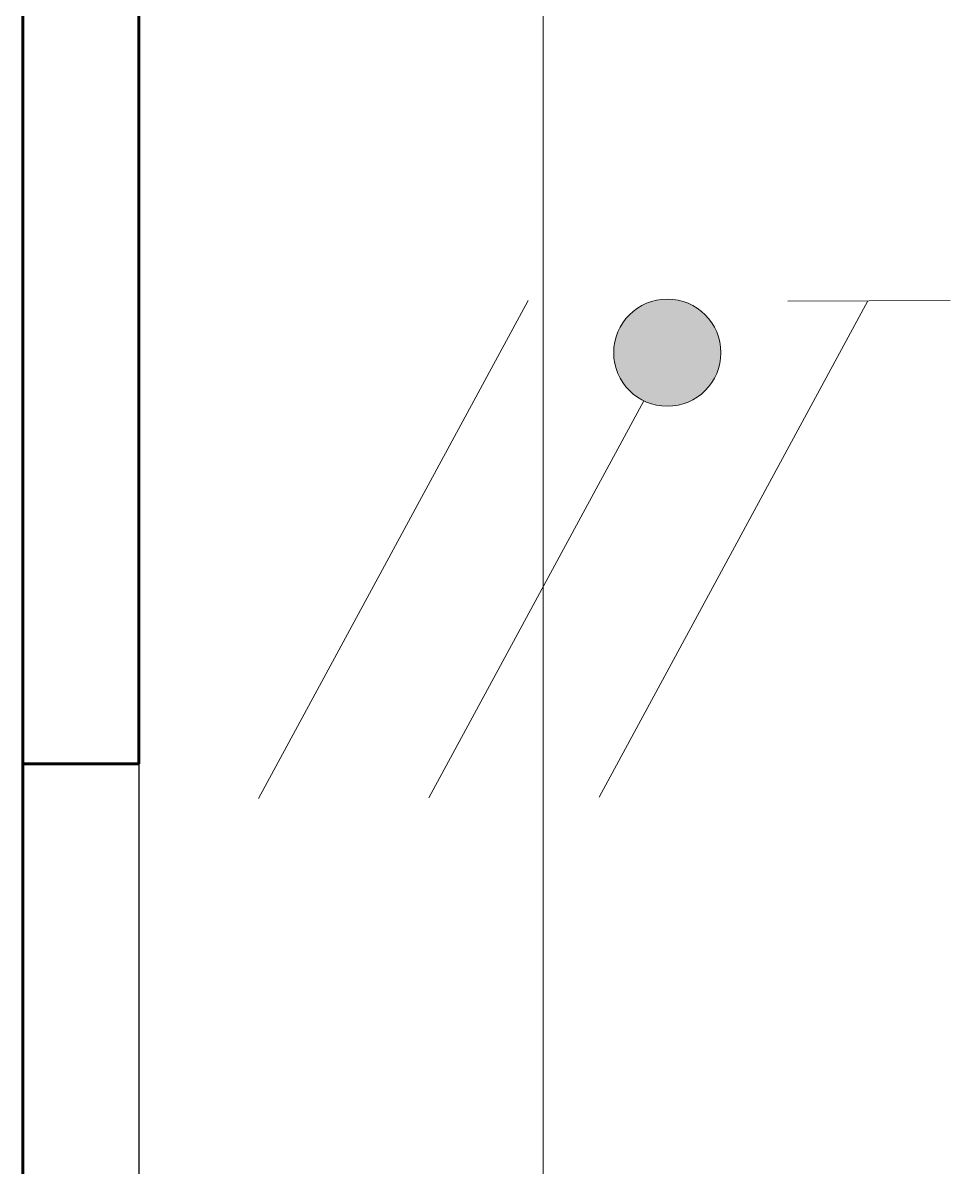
# Model space of a CAD drawing. Header units: metres. Extents: x 29 to 562, y -33 to 369.
# Drawn here: x 267.365 to 268.565, y 202.946 to 204.429 of the extents above; entities that cross this region are included whole.
import ezdxf

# ---------------------------------------------------------------- set-up
doc = ezdxf.new("R2010")
doc.units = ezdxf.units.M
doc.header["$LTSCALE"] = 2
for name, color, linetype, lineweight in [('A-WALL', 7, 'Continuous', 60), ('Alambrado', 7, 'Continuous', 9), ('S-WALL', 7, 'Continuous', 60), ('Tuberia', 1, 'Continuous', 9)]:
    doc.layers.add(name, color=color, linetype=linetype, lineweight=lineweight)
doc.layers.add('S-PLAT', color=7, linetype='Continuous')

msp = doc.modelspace()

# ---------------------------------------------------------------- hatches: boundary and pattern name
at = {"layer": 'Alambrado', "linetype": 'ByBlock'}
h = msp.add_hatch(color=256, dxfattribs=at)
h.dxf.hatch_style = 1
edge = h.paths.add_edge_path()
edge.add_arc((268.1991, 204.0014), 0.0694, 0, 360)

# ---------------------------------------------------------------- linework, layer by layer
at = {"layer": 'A-WALL'}
msp.add_line((267.3645, 215.4688), (267.3645, 176.4688), dxfattribs=at)
at = {"layer": 'Alambrado', "linetype": 'ByBlock'}
for points in [[(268.0191, 204.0692), (267.6696, 203.4241)], [(268.4589, 204.0685), (268.1107, 203.4258)], [(268.3552, 204.0681), (268.5653, 204.0689)], [(268.1687, 203.939), (267.8901, 203.4249)]]:
    msp.add_lwpolyline(points, dxfattribs=at)
msp.add_circle((268.1991, 204.0014), 0.0694, dxfattribs=at)
at = {"layer": 'S-PLAT'}
msp.add_line((267.5145, 203.4688), (267.5145, 202.4688), dxfattribs=at)
at = {"layer": 'S-WALL'}
for p, q in [((267.5145, 203.4688), (267.5145, 215.3188)), ((267.5145, 203.4688), (267.5145, 215.3188)), ((267.3645, 203.4688), (267.5145, 203.4688))]:
    msp.add_line(p, q, dxfattribs=at)
at = {"layer": 'Tuberia'}
msp.add_line((268.0385, 184.0947), (268.0385, 204.7248), dxfattribs=at)

doc.saveas('drawing.dxf')
